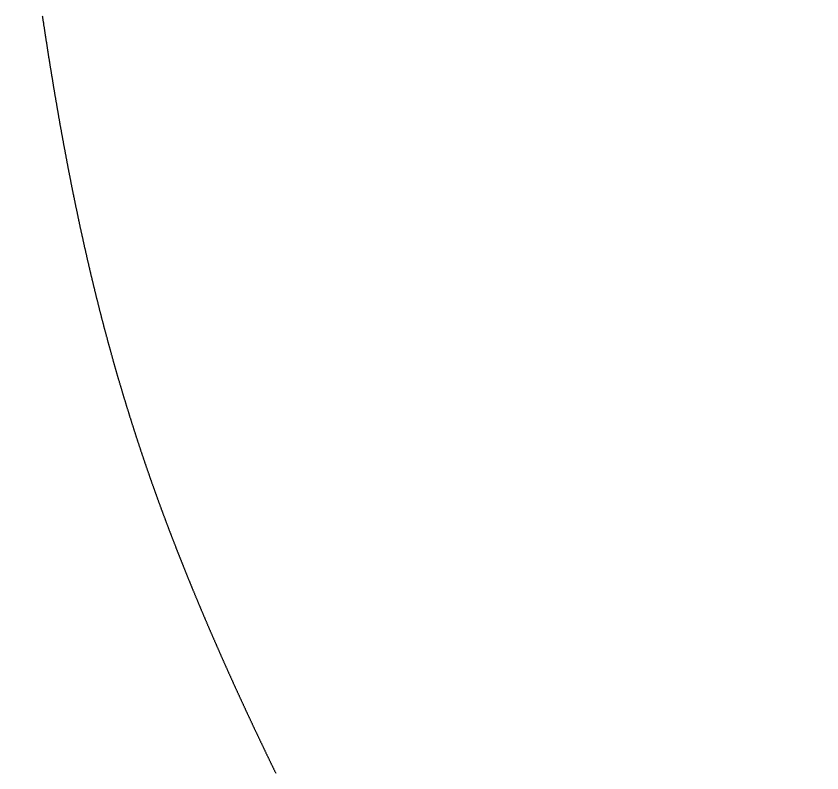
# Model space of a CAD drawing. Header units: millimetres. Extents: x 88 to 97873, y 32 to 55088.
# Drawn here: x 48740.425 to 48742.23, y 4952.36 to 4954.056 of the extents above; entities that cross this region are included whole.
import ezdxf

# ---------------------------------------------------------------- set-up
doc = ezdxf.new("R2010")
doc.units = ezdxf.units.MM
doc.header["$LTSCALE"] = 0.3

msp = doc.modelspace()

# ---------------------------------------------------------------- linework, layer by layer
msp.add_lwpolyline([(48740.4839, 4954.057), (48740.4841, 4954.0552), (48740.4844, 4954.0535), (48740.4846, 4954.0518), (48740.4849, 4954.0501), (48740.4851, 4954.0484), (48740.4854, 4954.0467), (48740.4857, 4954.045), (48740.4859, 4954.0433), (48740.4862, 4954.0415), (48740.4864, 4954.0398), (48740.4867, 4954.0381), (48740.4869, 4954.0364), (48740.4872, 4954.0347), (48740.4875, 4954.033), (48740.4877, 4954.0313), (48740.488, 4954.0296), (48740.4882, 4954.0279), (48740.4885, 4954.0262), (48740.4888, 4954.0245), (48740.489, 4954.0228), (48740.4893, 4954.0211), (48740.4895, 4954.0194), (48740.4898, 4954.0177), (48740.49, 4954.016), (48740.4903, 4954.0144), (48740.4906, 4954.0127), (48740.4908, 4954.011), (48740.4911, 4954.0093), (48740.4913, 4954.0076), (48740.4916, 4954.0059), (48740.4919, 4954.0042), (48740.4921, 4954.0025), (48740.4924, 4954.0009), (48740.4926, 4953.9992), (48740.4929, 4953.9975), (48740.4932, 4953.9958), (48740.4934, 4953.9942), (48740.4937, 4953.9925), (48740.4939, 4953.9908), (48740.4942, 4953.9891), (48740.4945, 4953.9875), (48740.4947, 4953.9858), (48740.495, 4953.9841), (48740.4953, 4953.9824), (48740.4955, 4953.9808), (48740.4958, 4953.9791), (48740.496, 4953.9774), (48740.4963, 4953.9758), (48740.4966, 4953.9741), (48740.4968, 4953.9724), (48740.4971, 4953.9708), (48740.4973, 4953.9691), (48740.4976, 4953.9675), (48740.4979, 4953.9658), (48740.4981, 4953.9641), (48740.4984, 4953.9625), (48740.4987, 4953.9608), (48740.4989, 4953.9592), (48740.4992, 4953.9575), (48740.4995, 4953.9559), (48740.4997, 4953.9542), (48740.5, 4953.9526), (48740.5002, 4953.9509), (48740.5005, 4953.9493), (48740.5008, 4953.9476), (48740.501, 4953.946), (48740.5013, 4953.9443), (48740.5016, 4953.9427), (48740.5018, 4953.9411), (48740.5021, 4953.9394), (48740.5024, 4953.9378), (48740.5026, 4953.9361), (48740.5029, 4953.9345), (48740.5032, 4953.9329), (48740.5034, 4953.9312), (48740.5037, 4953.9296), (48740.504, 4953.928), (48740.5042, 4953.9263), (48740.5045, 4953.9247), (48740.5048, 4953.9231), (48740.505, 4953.9214), (48740.5053, 4953.9198), (48740.5056, 4953.9182), (48740.5058, 4953.9165), (48740.5061, 4953.9149), (48740.5064, 4953.9133), (48740.5066, 4953.9117), (48740.5069, 4953.9101), (48740.5072, 4953.9084), (48740.5074, 4953.9068), (48740.5077, 4953.9052), (48740.508, 4953.9036), (48740.5082, 4953.902), (48740.5085, 4953.9003), (48740.5088, 4953.8987), (48740.509, 4953.8971), (48740.5093, 4953.8955), (48740.5096, 4953.8939), (48740.5099, 4953.8923), (48740.5101, 4953.8907), (48740.5104, 4953.8891), (48740.5107, 4953.8874), (48740.5109, 4953.8858), (48740.5112, 4953.8842), (48740.5115, 4953.8826), (48740.5117, 4953.881), (48740.512, 4953.8794), (48740.5123, 4953.8778), (48740.5126, 4953.8762), (48740.5128, 4953.8746), (48740.5131, 4953.873), (48740.5134, 4953.8714), (48740.5136, 4953.8698), (48740.5139, 4953.8682), (48740.5142, 4953.8666), (48740.5145, 4953.865), (48740.5147, 4953.8634), (48740.515, 4953.8619), (48740.5153, 4953.8603), (48740.5156, 4953.8587), (48740.5158, 4953.8571), (48740.5161, 4953.8555), (48740.5164, 4953.8539), (48740.5167, 4953.8523), (48740.5169, 4953.8507), (48740.5172, 4953.8492), (48740.5175, 4953.8476), (48740.5177, 4953.846), (48740.518, 4953.8444), (48740.5183, 4953.8428), (48740.5186, 4953.8412), (48740.5188, 4953.8397), (48740.5191, 4953.8381), (48740.5194, 4953.8365), (48740.5197, 4953.8349), (48740.5199, 4953.8334), (48740.5202, 4953.8318), (48740.5205, 4953.8302), (48740.5208, 4953.8287), (48740.5211, 4953.8271), (48740.5213, 4953.8255), (48740.5216, 4953.8239), (48740.5219, 4953.8224), (48740.5222, 4953.8208), (48740.5224, 4953.8192), (48740.5227, 4953.8177), (48740.523, 4953.8161), (48740.5233, 4953.8146), (48740.5235, 4953.813), (48740.5238, 4953.8114), (48740.5241, 4953.8099), (48740.5244, 4953.8083), (48740.5247, 4953.8068), (48740.5249, 4953.8052), (48740.5252, 4953.8036), (48740.5255, 4953.8021), (48740.5258, 4953.8005), (48740.5261, 4953.799), (48740.5263, 4953.7974), (48740.5266, 4953.7959), (48740.5269, 4953.7943), (48740.5272, 4953.7928), (48740.5275, 4953.7912), (48740.5277, 4953.7897), (48740.528, 4953.7881), (48740.5283, 4953.7866), (48740.5286, 4953.785), (48740.5289, 4953.7835), (48740.5291, 4953.782), (48740.5294, 4953.7804), (48740.5297, 4953.7789), (48740.53, 4953.7773), (48740.5303, 4953.7758), (48740.5306, 4953.7743), (48740.5308, 4953.7727), (48740.5311, 4953.7712), (48740.5314, 4953.7696), (48740.5317, 4953.7681), (48740.532, 4953.7666), (48740.5322, 4953.765), (48740.5325, 4953.7635), (48740.5328, 4953.762), (48740.5331, 4953.7604), (48740.5334, 4953.7589), (48740.5337, 4953.7574), (48740.534, 4953.7559), (48740.5342, 4953.7543), (48740.5345, 4953.7528), (48740.5348, 4953.7513), (48740.5351, 4953.7498), (48740.5354, 4953.7482), (48740.5357, 4953.7467), (48740.536, 4953.7452), (48740.5362, 4953.7437), (48740.5365, 4953.7422), (48740.5368, 4953.7406), (48740.5371, 4953.7391), (48740.5374, 4953.7376), (48740.5377, 4953.7361), (48740.538, 4953.7346), (48740.5382, 4953.7331), (48740.5385, 4953.7315), (48740.5388, 4953.73), (48740.5391, 4953.7285), (48740.5394, 4953.727), (48740.5397, 4953.7255), (48740.54, 4953.724), (48740.5403, 4953.7225), (48740.5406, 4953.721), (48740.5408, 4953.7195), (48740.5411, 4953.718), (48740.5414, 4953.7165), (48740.5417, 4953.7149), (48740.542, 4953.7134), (48740.5423, 4953.7119), (48740.5426, 4953.7104), (48740.5429, 4953.7089), (48740.5432, 4953.7074), (48740.5435, 4953.7059), (48740.5437, 4953.7044), (48740.544, 4953.7029), (48740.5443, 4953.7014), (48740.5446, 4953.7), (48740.5449, 4953.6985), (48740.5452, 4953.697), (48740.5455, 4953.6955), (48740.5458, 4953.694), (48740.5461, 4953.6925), (48740.5464, 4953.691), (48740.5467, 4953.6895), (48740.547, 4953.688), (48740.5473, 4953.6865), (48740.5475, 4953.685), (48740.5478, 4953.6836), (48740.5481, 4953.6821), (48740.5484, 4953.6806), (48740.5487, 4953.6791), (48740.549, 4953.6776), (48740.5493, 4953.6761), (48740.5496, 4953.6747), (48740.5499, 4953.6732), (48740.5502, 4953.6717), (48740.5505, 4953.6702), (48740.5508, 4953.6687), (48740.5511, 4953.6673), (48740.5514, 4953.6658), (48740.5517, 4953.6643), (48740.552, 4953.6628), (48740.5523, 4953.6614), (48740.5526, 4953.6599), (48740.5529, 4953.6584), (48740.5532, 4953.6569), (48740.5535, 4953.6555), (48740.5538, 4953.654), (48740.5541, 4953.6525), (48740.5544, 4953.6511), (48740.5547, 4953.6496), (48740.555, 4953.6481), (48740.5553, 4953.6467), (48740.5556, 4953.6452), (48740.5559, 4953.6437), (48740.5562, 4953.6423), (48740.5565, 4953.6408), (48740.5568, 4953.6393), (48740.5571, 4953.6379), (48740.5574, 4953.6364), (48740.5577, 4953.635), (48740.558, 4953.6335), (48740.5583, 4953.632), (48740.5586, 4953.6306), (48740.5589, 4953.6291), (48740.5592, 4953.6277), (48740.5595, 4953.6262), (48740.5598, 4953.6248), (48740.5601, 4953.6233), (48740.5604, 4953.6219), (48740.5607, 4953.6204), (48740.561, 4953.619), (48740.5613, 4953.6175), (48740.5616, 4953.6161), (48740.5619, 4953.6146), (48740.5622, 4953.6132), (48740.5625, 4953.6117), (48740.5628, 4953.6103), (48740.5631, 4953.6088), (48740.5634, 4953.6074), (48740.5637, 4953.6059), (48740.564, 4953.6045), (48740.5643, 4953.603), (48740.5646, 4953.6016), (48740.565, 4953.6001), (48740.5653, 4953.5987), (48740.5656, 4953.5973), (48740.5659, 4953.5958), (48740.5662, 4953.5944), (48740.5665, 4953.593), (48740.5668, 4953.5915), (48740.5671, 4953.5901), (48740.5674, 4953.5886), (48740.5677, 4953.5872), (48740.568, 4953.5858), (48740.5683, 4953.5843), (48740.5686, 4953.5829), (48740.569, 4953.5815), (48740.5693, 4953.58), (48740.5696, 4953.5786), (48740.5699, 4953.5772), (48740.5702, 4953.5758), (48740.5705, 4953.5743), (48740.5708, 4953.5729), (48740.5711, 4953.5715), (48740.5714, 4953.57), (48740.5718, 4953.5686), (48740.5721, 4953.5672), (48740.5724, 4953.5658), (48740.5727, 4953.5643), (48740.573, 4953.5629), (48740.5733, 4953.5615), (48740.5736, 4953.5601), (48740.5739, 4953.5587), (48740.5743, 4953.5572), (48740.5746, 4953.5558), (48740.5749, 4953.5544), (48740.5752, 4953.553), (48740.5755, 4953.5516), (48740.5758, 4953.5501), (48740.5761, 4953.5487), (48740.5765, 4953.5473), (48740.5768, 4953.5459), (48740.5771, 4953.5445), (48740.5774, 4953.5431), (48740.5777, 4953.5417), (48740.578, 4953.5402), (48740.5783, 4953.5388), (48740.5787, 4953.5374), (48740.579, 4953.536), (48740.5793, 4953.5346), (48740.5796, 4953.5332), (48740.5799, 4953.5318), (48740.5803, 4953.5304), (48740.5806, 4953.529), (48740.5809, 4953.5276), (48740.5812, 4953.5262), (48740.5815, 4953.5248), (48740.5818, 4953.5234), (48740.5822, 4953.522), (48740.5825, 4953.5205), (48740.5828, 4953.5191), (48740.5831, 4953.5177), (48740.5834, 4953.5163), (48740.5838, 4953.5149), (48740.5841, 4953.5135), (48740.5844, 4953.5121), (48740.5847, 4953.5107), (48740.5851, 4953.5094), (48740.5854, 4953.508), (48740.5857, 4953.5066), (48740.586, 4953.5052), (48740.5863, 4953.5038), (48740.5867, 4953.5024), (48740.587, 4953.501), (48740.5873, 4953.4996), (48740.5876, 4953.4982), (48740.588, 4953.4968), (48740.5883, 4953.4954), (48740.5886, 4953.494), (48740.5889, 4953.4926), (48740.5893, 4953.4912), (48740.5896, 4953.4899), (48740.5899, 4953.4885), (48740.5902, 4953.4871), (48740.5906, 4953.4857), (48740.5909, 4953.4843), (48740.5912, 4953.4829), (48740.5915, 4953.4815), (48740.5919, 4953.4802), (48740.5922, 4953.4788), (48740.5925, 4953.4774), (48740.5928, 4953.476), (48740.5932, 4953.4746), (48740.5935, 4953.4732), (48740.5938, 4953.4719), (48740.5942, 4953.4705), (48740.5945, 4953.4691), (48740.5948, 4953.4677), (48740.5951, 4953.4663), (48740.5955, 4953.465), (48740.5958, 4953.4636), (48740.5961, 4953.4622), (48740.5965, 4953.4608), (48740.5968, 4953.4595), (48740.5971, 4953.4581), (48740.5975, 4953.4567), (48740.5978, 4953.4553), (48740.5981, 4953.454), (48740.5985, 4953.4526), (48740.5988, 4953.4512), (48740.5991, 4953.4499), (48740.5995, 4953.4485), (48740.5998, 4953.4471), (48740.6001, 4953.4457), (48740.6005, 4953.4444), (48740.6008, 4953.443), (48740.6011, 4953.4416), (48740.6015, 4953.4403), (48740.6018, 4953.4389), (48740.6021, 4953.4375), (48740.6025, 4953.4362), (48740.6028, 4953.4348), (48740.6031, 4953.4334), (48740.6035, 4953.4321), (48740.6038, 4953.4307), (48740.6041, 4953.4294), (48740.6045, 4953.428), (48740.6048, 4953.4266), (48740.6052, 4953.4253), (48740.6055, 4953.4239), (48740.6058, 4953.4226), (48740.6062, 4953.4212), (48740.6065, 4953.4198), (48740.6069, 4953.4185), (48740.6072, 4953.4171), (48740.6075, 4953.4158), (48740.6079, 4953.4144), (48740.6082, 4953.4131), (48740.6085, 4953.4117), (48740.6089, 4953.4103), (48740.6092, 4953.409), (48740.6096, 4953.4076), (48740.6099, 4953.4063), (48740.6103, 4953.4049), (48740.6106, 4953.4036), (48740.6109, 4953.4022), (48740.6113, 4953.4009), (48740.6116, 4953.3995), (48740.612, 4953.3982), (48740.6123, 4953.3968), (48740.6127, 4953.3955), (48740.613, 4953.3941), (48740.6133, 4953.3928), (48740.6137, 4953.3914), (48740.614, 4953.3901), (48740.6144, 4953.3887), (48740.6147, 4953.3874), (48740.6151, 4953.3861), (48740.6154, 4953.3847), (48740.6158, 4953.3834), (48740.6161, 4953.382), (48740.6165, 4953.3807), (48740.6168, 4953.3793), (48740.6171, 4953.378), (48740.6175, 4953.3766), (48740.6178, 4953.3753), (48740.6182, 4953.374), (48740.6185, 4953.3726), (48740.6189, 4953.3713), (48740.6192, 4953.3699), (48740.6196, 4953.3686), (48740.6199, 4953.3673), (48740.6203, 4953.3659), (48740.6206, 4953.3646), (48740.621, 4953.3633), (48740.6213, 4953.3619), (48740.6217, 4953.3606), (48740.622, 4953.3593), (48740.6224, 4953.3579), (48740.6227, 4953.3566), (48740.6231, 4953.3553), (48740.6234, 4953.3539), (48740.6238, 4953.3526), (48740.6242, 4953.3513), (48740.6245, 4953.3499), (48740.6249, 4953.3486), (48740.6252, 4953.3473), (48740.6256, 4953.3459), (48740.6259, 4953.3446), (48740.6263, 4953.3433), (48740.6266, 4953.3419), (48740.627, 4953.3406), (48740.6273, 4953.3393), (48740.6277, 4953.338), (48740.6281, 4953.3366), (48740.6284, 4953.3353), (48740.6288, 4953.334), (48740.6291, 4953.3326), (48740.6295, 4953.3313), (48740.6298, 4953.33), (48740.6302, 4953.3287), (48740.6306, 4953.3274), (48740.6309, 4953.326), (48740.6313, 4953.3247), (48740.6316, 4953.3234), (48740.632, 4953.3221), (48740.6324, 4953.3207), (48740.6327, 4953.3194), (48740.6331, 4953.3181), (48740.6334, 4953.3168), (48740.6338, 4953.3155), (48740.6342, 4953.3141), (48740.6345, 4953.3128), (48740.6349, 4953.3115), (48740.6352, 4953.3102), (48740.6356, 4953.3089), (48740.636, 4953.3075), (48740.6363, 4953.3062), (48740.6367, 4953.3049), (48740.6371, 4953.3036), (48740.6374, 4953.3023), (48740.6378, 4953.301), (48740.6382, 4953.2996), (48740.6385, 4953.2983), (48740.6389, 4953.297), (48740.6393, 4953.2957), (48740.6396, 4953.2944), (48740.64, 4953.2931), (48740.6404, 4953.2918), (48740.6407, 4953.2905), (48740.6411, 4953.2891), (48740.6415, 4953.2878), (48740.6418, 4953.2865), (48740.6422, 4953.2852), (48740.6426, 4953.2839), (48740.6429, 4953.2826), (48740.6433, 4953.2813), (48740.6437, 4953.28), (48740.644, 4953.2787), (48740.6444, 4953.2774), (48740.6448, 4953.2761), (48740.6452, 4953.2747), (48740.6455, 4953.2734), (48740.6459, 4953.2721), (48740.6463, 4953.2708), (48740.6466, 4953.2695), (48740.647, 4953.2682), (48740.6474, 4953.2669), (48740.6478, 4953.2656), (48740.6481, 4953.2643), (48740.6485, 4953.263), (48740.6489, 4953.2617), (48740.6492, 4953.2604), (48740.6496, 4953.2591), (48740.65, 4953.2578), (48740.6504, 4953.2565), (48740.6507, 4953.2552), (48740.6511, 4953.2539), (48740.6515, 4953.2526), (48740.6519, 4953.2513), (48740.6523, 4953.25), (48740.6526, 4953.2487), (48740.653, 4953.2474), (48740.6534, 4953.2461), (48740.6538, 4953.2448), (48740.6541, 4953.2435), (48740.6545, 4953.2422), (48740.6549, 4953.2409), (48740.6553, 4953.2396), (48740.6557, 4953.2383), (48740.656, 4953.237), (48740.6564, 4953.2357), (48740.6568, 4953.2344), (48740.6572, 4953.2331), (48740.6576, 4953.2318), (48740.6579, 4953.2305), (48740.6583, 4953.2292), (48740.6587, 4953.2279), (48740.6591, 4953.2266), (48740.6595, 4953.2253), (48740.6599, 4953.2241), (48740.6602, 4953.2228), (48740.6606, 4953.2215), (48740.661, 4953.2202), (48740.6614, 4953.2189), (48740.6618, 4953.2176), (48740.6622, 4953.2163), (48740.6626, 4953.215), (48740.6629, 4953.2137), (48740.6633, 4953.2124), (48740.6637, 4953.2111), (48740.6641, 4953.2099), (48740.6645, 4953.2086), (48740.6649, 4953.2073), (48740.6653, 4953.206), (48740.6656, 4953.2047), (48740.666, 4953.2034), (48740.6664, 4953.2021), (48740.6668, 4953.2008), (48740.6672, 4953.1995), (48740.6676, 4953.1983), (48740.668, 4953.197), (48740.6684, 4953.1957), (48740.6688, 4953.1944), (48740.6692, 4953.1931), (48740.6695, 4953.1918), (48740.6699, 4953.1905), (48740.6703, 4953.1893), (48740.6707, 4953.188), (48740.6711, 4953.1867), (48740.6715, 4953.1854), (48740.6719, 4953.1841), (48740.6723, 4953.1828), (48740.6727, 4953.1816), (48740.6731, 4953.1803), (48740.6735, 4953.179), (48740.6739, 4953.1777), (48740.6743, 4953.1764), (48740.6747, 4953.1752), (48740.6751, 4953.1739), (48740.6755, 4953.1726), (48740.6759, 4953.1713), (48740.6763, 4953.17), (48740.6767, 4953.1687), (48740.6771, 4953.1675), (48740.6775, 4953.1662), (48740.6778, 4953.1649), (48740.6782, 4953.1636), (48740.6786, 4953.1624), (48740.679, 4953.1611), (48740.6794, 4953.1598), (48740.6798, 4953.1585), (48740.6802, 4953.1572), (48740.6807, 4953.156), (48740.6811, 4953.1547), (48740.6815, 4953.1534), (48740.6819, 4953.1521), (48740.6823, 4953.1509), (48740.6827, 4953.1496), (48740.6831, 4953.1483), (48740.6835, 4953.147), (48740.6839, 4953.1458), (48740.6843, 4953.1445), (48740.6847, 4953.1432), (48740.6851, 4953.1419), (48740.6855, 4953.1407), (48740.6859, 4953.1394), (48740.6863, 4953.1381), (48740.6867, 4953.1368), (48740.6871, 4953.1356), (48740.6875, 4953.1343), (48740.6879, 4953.133), (48740.6883, 4953.1317), (48740.6887, 4953.1305), (48740.6892, 4953.1292), (48740.6896, 4953.1279), (48740.69, 4953.1266), (48740.6904, 4953.1254), (48740.6908, 4953.1241), (48740.6912, 4953.1228), (48740.6916, 4953.1216), (48740.692, 4953.1203), (48740.6924, 4953.119), (48740.6928, 4953.1178), (48740.6933, 4953.1165), (48740.6937, 4953.1152), (48740.6941, 4953.1139), (48740.6945, 4953.1127), (48740.6949, 4953.1114), (48740.6953, 4953.1101), (48740.6957, 4953.1089), (48740.6962, 4953.1076), (48740.6966, 4953.1063), (48740.697, 4953.1051), (48740.6974, 4953.1038), (48740.6978, 4953.1025), (48740.6982, 4953.1013), (48740.6987, 4953.1), (48740.6991, 4953.0987), (48740.6995, 4953.0975), (48740.6999, 4953.0962), (48740.7003, 4953.0949), (48740.7007, 4953.0937), (48740.7012, 4953.0924), (48740.7016, 4953.0911), (48740.702, 4953.0899), (48740.7024, 4953.0886), (48740.7028, 4953.0873), (48740.7033, 4953.0861), (48740.7037, 4953.0848), (48740.7041, 4953.0835), (48740.7045, 4953.0823), (48740.7049, 4953.081), (48740.7054, 4953.0797), (48740.7058, 4953.0785), (48740.7062, 4953.0772), (48740.7066, 4953.0759), (48740.7071, 4953.0747), (48740.7075, 4953.0734), (48740.7079, 4953.0721), (48740.7083, 4953.0709), (48740.7088, 4953.0696), (48740.7092, 4953.0684), (48740.7096, 4953.0671), (48740.71, 4953.0658), (48740.7105, 4953.0646), (48740.7109, 4953.0633), (48740.7113, 4953.062), (48740.7118, 4953.0608), (48740.7122, 4953.0595), (48740.7126, 4953.0583), (48740.713, 4953.057), (48740.7135, 4953.0557), (48740.7139, 4953.0545), (48740.7143, 4953.0532), (48740.7148, 4953.0519), (48740.7152, 4953.0507), (48740.7156, 4953.0494), (48740.7161, 4953.0482), (48740.7165, 4953.0469), (48740.7169, 4953.0456), (48740.7174, 4953.0444), (48740.7178, 4953.0431), (48740.7182, 4953.0419), (48740.7187, 4953.0406), (48740.7191, 4953.0393), (48740.7195, 4953.0381), (48740.72, 4953.0368), (48740.7204, 4953.0356), (48740.7208, 4953.0343), (48740.7213, 4953.033), (48740.7217, 4953.0318), (48740.7222, 4953.0305), (48740.7226, 4953.0293), (48740.723, 4953.028), (48740.7235, 4953.0267), (48740.7239, 4953.0255), (48740.7243, 4953.0242), (48740.7248, 4953.023), (48740.7252, 4953.0217), (48740.7257, 4953.0204), (48740.7261, 4953.0192), (48740.7265, 4953.0179), (48740.727, 4953.0167), (48740.7274, 4953.0154), (48740.7279, 4953.0142), (48740.7283, 4953.0129), (48740.7288, 4953.0116), (48740.7292, 4953.0104), (48740.7296, 4953.0091), (48740.7301, 4953.0079), (48740.7305, 4953.0066), (48740.731, 4953.0054), (48740.7314, 4953.0041), (48740.7319, 4953.0028), (48740.7323, 4953.0016), (48740.7328, 4953.0003), (48740.7332, 4952.9991), (48740.7337, 4952.9978), (48740.7341, 4952.9966), (48740.7346, 4952.9953), (48740.735, 4952.994), (48740.7355, 4952.9928), (48740.7359, 4952.9915), (48740.7364, 4952.9903), (48740.7368, 4952.989), (48740.7373, 4952.9878), (48740.7377, 4952.9865), (48740.7382, 4952.9852), (48740.7386, 4952.984), (48740.7391, 4952.9827), (48740.7395, 4952.9815), (48740.74, 4952.9802), (48740.7404, 4952.979), (48740.7409, 4952.9777), (48740.7413, 4952.9764), (48740.7418, 4952.9752), (48740.7422, 4952.9739), (48740.7427, 4952.9727), (48740.7432, 4952.9714), (48740.7436, 4952.9702), (48740.7441, 4952.9689), (48740.7445, 4952.9677), (48740.745, 4952.9664), (48740.7454, 4952.9651), (48740.7459, 4952.9639), (48740.7464, 4952.9626), (48740.7468, 4952.9614), (48740.7473, 4952.9601), (48740.7477, 4952.9589), (48740.7482, 4952.9576), (48740.7487, 4952.9564), (48740.7491, 4952.9551), (48740.7496, 4952.9538), (48740.75, 4952.9526), (48740.7505, 4952.9513), (48740.751, 4952.9501), (48740.7514, 4952.9488), (48740.7519, 4952.9476), (48740.7524, 4952.9463), (48740.7528, 4952.9451), (48740.7533, 4952.9438), (48740.7537, 4952.9425), (48740.7542, 4952.9413), (48740.7547, 4952.94), (48740.7551, 4952.9388), (48740.7556, 4952.9375), (48740.7561, 4952.9363), (48740.7565, 4952.935), (48740.757, 4952.9338), (48740.7575, 4952.9325), (48740.758, 4952.9313), (48740.7584, 4952.93), (48740.7589, 4952.9287), (48740.7594, 4952.9275), (48740.7598, 4952.9262), (48740.7603, 4952.925), (48740.7608, 4952.9237), (48740.7612, 4952.9225), (48740.7617, 4952.9212), (48740.7622, 4952.92), (48740.7627, 4952.9187), (48740.7631, 4952.9175), (48740.7636, 4952.9162), (48740.7641, 4952.9149), (48740.7646, 4952.9137), (48740.765, 4952.9124), (48740.7655, 4952.9112), (48740.766, 4952.9099), (48740.7665, 4952.9087), (48740.7669, 4952.9074), (48740.7674, 4952.9062), (48740.7679, 4952.9049), (48740.7684, 4952.9037), (48740.7688, 4952.9024), (48740.7693, 4952.9011), (48740.7698, 4952.8999), (48740.7703, 4952.8986), (48740.7708, 4952.8974), (48740.7712, 4952.8961), (48740.7717, 4952.8949), (48740.7722, 4952.8936), (48740.7727, 4952.8924), (48740.7732, 4952.8911), (48740.7736, 4952.8899), (48740.7741, 4952.8886), (48740.7746, 4952.8874), (48740.7751, 4952.8861), (48740.7756, 4952.8849), (48740.776, 4952.8836), (48740.7765, 4952.8823), (48740.777, 4952.8811), (48740.7775, 4952.8798), (48740.778, 4952.8786), (48740.7785, 4952.8773), (48740.779, 4952.8761), (48740.7794, 4952.8748), (48740.7799, 4952.8736), (48740.7804, 4952.8723), (48740.7809, 4952.8711), (48740.7814, 4952.8698), (48740.7819, 4952.8686), (48740.7824, 4952.8673), (48740.7828, 4952.8661), (48740.7833, 4952.8648), (48740.7838, 4952.8636), (48740.7843, 4952.8623), (48740.7848, 4952.8611), (48740.7853, 4952.8598), (48740.7858, 4952.8586), (48740.7863, 4952.8573), (48740.7868, 4952.8561), (48740.7873, 4952.8548), (48740.7877, 4952.8535), (48740.7882, 4952.8523), (48740.7887, 4952.851), (48740.7892, 4952.8498), (48740.7897, 4952.8485), (48740.7902, 4952.8473), (48740.7907, 4952.846), (48740.7912, 4952.8448), (48740.7917, 4952.8435), (48740.7922, 4952.8423), (48740.7927, 4952.841), (48740.7932, 4952.8398), (48740.7937, 4952.8385), (48740.7942, 4952.8373), (48740.7947, 4952.836), (48740.7952, 4952.8348), (48740.7957, 4952.8335), (48740.7962, 4952.8323), (48740.7967, 4952.831), (48740.7971, 4952.8298), (48740.7976, 4952.8285), (48740.7981, 4952.8273), (48740.7986, 4952.826), (48740.7991, 4952.8248), (48740.7996, 4952.8235), (48740.8001, 4952.8223), (48740.8006, 4952.821), (48740.8011, 4952.8198), (48740.8016, 4952.8185), (48740.8021, 4952.8173), (48740.8026, 4952.816), (48740.8031, 4952.8148), (48740.8037, 4952.8135), (48740.8042, 4952.8123), (48740.8047, 4952.811), (48740.8052, 4952.8098), (48740.8057, 4952.8085), (48740.8062, 4952.8073), (48740.8067, 4952.8061), (48740.8072, 4952.8048), (48740.8077, 4952.8036), (48740.8082, 4952.8023), (48740.8087, 4952.8011), (48740.8092, 4952.7998), (48740.8097, 4952.7986), (48740.8102, 4952.7973), (48740.8107, 4952.7961), (48740.8112, 4952.7948), (48740.8117, 4952.7936), (48740.8122, 4952.7923), (48740.8127, 4952.7911), (48740.8133, 4952.7898), (48740.8138, 4952.7886), (48740.8143, 4952.7873), (48740.8148, 4952.7861), (48740.8153, 4952.7848), (48740.8158, 4952.7836), (48740.8163, 4952.7824), (48740.8168, 4952.7811), (48740.8173, 4952.7799), (48740.8178, 4952.7786), (48740.8184, 4952.7774), (48740.8189, 4952.7761), (48740.8194, 4952.7749), (48740.8199, 4952.7736), (48740.8204, 4952.7724), (48740.8209, 4952.7711), (48740.8214, 4952.7699), (48740.8219, 4952.7686), (48740.8225, 4952.7674), (48740.823, 4952.7662), (48740.8235, 4952.7649), (48740.824, 4952.7637), (48740.8245, 4952.7624), (48740.825, 4952.7612), (48740.8255, 4952.7599), (48740.8261, 4952.7587), (48740.8266, 4952.7574), (48740.8271, 4952.7562), (48740.8276, 4952.755), (48740.8281, 4952.7537), (48740.8286, 4952.7525), (48740.8292, 4952.7512), (48740.8297, 4952.75), (48740.8302, 4952.7487), (48740.8307, 4952.7475), (48740.8312, 4952.7463), (48740.8317, 4952.745), (48740.8323, 4952.7438), (48740.8328, 4952.7425), (48740.8333, 4952.7413), (48740.8338, 4952.74), (48740.8343, 4952.7388), (48740.8349, 4952.7376), (48740.8354, 4952.7363), (48740.8359, 4952.7351), (48740.8364, 4952.7338), (48740.837, 4952.7326), (48740.8375, 4952.7313), (48740.838, 4952.7301), (48740.8385, 4952.7289), (48740.839, 4952.7276), (48740.8396, 4952.7264), (48740.8401, 4952.7251), (48740.8406, 4952.7239), (48740.8411, 4952.7227), (48740.8417, 4952.7214), (48740.8422, 4952.7202), (48740.8427, 4952.7189), (48740.8432, 4952.7177), (48740.8438, 4952.7165), (48740.8443, 4952.7152), (48740.8448, 4952.714), (48740.8453, 4952.7127), (48740.8459, 4952.7115), (48740.8464, 4952.7103), (48740.8469, 4952.709), (48740.8474, 4952.7078), (48740.848, 4952.7065), (48740.8485, 4952.7053), (48740.849, 4952.7041), (48740.8496, 4952.7028), (48740.8501, 4952.7016), (48740.8506, 4952.7003), (48740.8511, 4952.6991), (48740.8517, 4952.6979), (48740.8522, 4952.6966), (48740.8527, 4952.6954), (48740.8533, 4952.6942), (48740.8538, 4952.6929), (48740.8543, 4952.6917), (48740.8548, 4952.6904), (48740.8554, 4952.6892), (48740.8559, 4952.688), (48740.8564, 4952.6867), (48740.857, 4952.6855), (48740.8575, 4952.6843), (48740.858, 4952.683), (48740.8586, 4952.6818), (48740.8591, 4952.6805), (48740.8596, 4952.6793), (48740.8602, 4952.6781), (48740.8607, 4952.6768), (48740.8612, 4952.6756), (48740.8618, 4952.6744), (48740.8623, 4952.6731), (48740.8628, 4952.6719), (48740.8634, 4952.6707), (48740.8639, 4952.6694), (48740.8644, 4952.6682), (48740.865, 4952.667), (48740.8655, 4952.6657), (48740.866, 4952.6645), (48740.8666, 4952.6633), (48740.8671, 4952.662), (48740.8677, 4952.6608), (48740.8682, 4952.6596), (48740.8687, 4952.6583), (48740.8693, 4952.6571), (48740.8698, 4952.6559), (48740.8703, 4952.6546), (48740.8709, 4952.6534), (48740.8714, 4952.6522), (48740.872, 4952.6509), (48740.8725, 4952.6497), (48740.873, 4952.6485), (48740.8736, 4952.6472), (48740.8741, 4952.646), (48740.8747, 4952.6448), (48740.8752, 4952.6435), (48740.8757, 4952.6423), (48740.8763, 4952.6411), (48740.8768, 4952.6398), (48740.8774, 4952.6386), (48740.8779, 4952.6374), (48740.8784, 4952.6362), (48740.879, 4952.6349), (48740.8795, 4952.6337), (48740.8801, 4952.6325), (48740.8806, 4952.6312), (48740.8811, 4952.63), (48740.8817, 4952.6288), (48740.8822, 4952.6275), (48740.8828, 4952.6263), (48740.8833, 4952.6251), (48740.8839, 4952.6239), (48740.8844, 4952.6226), (48740.8849, 4952.6214), (48740.8855, 4952.6202), (48740.886, 4952.6189), (48740.8866, 4952.6177), (48740.8871, 4952.6165), (48740.8877, 4952.6153), (48740.8882, 4952.614), (48740.8888, 4952.6128), (48740.8893, 4952.6116), (48740.8898, 4952.6104), (48740.8904, 4952.6091), (48740.8909, 4952.6079), (48740.8915, 4952.6067), (48740.892, 4952.6055), (48740.8926, 4952.6042), (48740.8931, 4952.603), (48740.8937, 4952.6018), (48740.8942, 4952.6006), (48740.8948, 4952.5993), (48740.8953, 4952.5981), (48740.8959, 4952.5969), (48740.8964, 4952.5957), (48740.897, 4952.5944), (48740.8975, 4952.5932), (48740.8981, 4952.592), (48740.8986, 4952.5908), (48740.8991, 4952.5895), (48740.8997, 4952.5883), (48740.9002, 4952.5871), (48740.9008, 4952.5859), (48740.9013, 4952.5846), (48740.9019, 4952.5834), (48740.9024, 4952.5822), (48740.903, 4952.581), (48740.9035, 4952.5798), (48740.9041, 4952.5785), (48740.9046, 4952.5773), (48740.9052, 4952.5761), (48740.9058, 4952.5749), (48740.9063, 4952.5736), (48740.9069, 4952.5724), (48740.9074, 4952.5712), (48740.908, 4952.57), (48740.9085, 4952.5688), (48740.9091, 4952.5675), (48740.9096, 4952.5663), (48740.9102, 4952.5651), (48740.9107, 4952.5639), (48740.9113, 4952.5627), (48740.9118, 4952.5614), (48740.9124, 4952.5602), (48740.9129, 4952.559), (48740.9135, 4952.5578), (48740.914, 4952.5566), (48740.9146, 4952.5554), (48740.9151, 4952.5541), (48740.9157, 4952.5529), (48740.9163, 4952.5517), (48740.9168, 4952.5505), (48740.9174, 4952.5493), (48740.9179, 4952.5481), (48740.9185, 4952.5468), (48740.919, 4952.5456), (48740.9196, 4952.5444), (48740.9201, 4952.5432), (48740.9207, 4952.542), (48740.9213, 4952.5408), (48740.9218, 4952.5395), (48740.9224, 4952.5383), (48740.9229, 4952.5371), (48740.9235, 4952.5359), (48740.924, 4952.5347), (48740.9246, 4952.5335), (48740.9251, 4952.5323), (48740.9257, 4952.531), (48740.9263, 4952.5298), (48740.9268, 4952.5286), (48740.9274, 4952.5274), (48740.9279, 4952.5262), (48740.9285, 4952.525), (48740.9291, 4952.5238), (48740.9296, 4952.5226), (48740.9302, 4952.5213), (48740.9307, 4952.5201), (48740.9313, 4952.5189), (48740.9318, 4952.5177), (48740.9324, 4952.5165), (48740.933, 4952.5153), (48740.9335, 4952.5141), (48740.9341, 4952.5129), (48740.9346, 4952.5117), (48740.9352, 4952.5104), (48740.9358, 4952.5092), (48740.9363, 4952.508), (48740.9369, 4952.5068), (48740.9374, 4952.5056), (48740.938, 4952.5044), (48740.9386, 4952.5032), (48740.9391, 4952.502), (48740.9397, 4952.5008), (48740.9402, 4952.4996), (48740.9408, 4952.4984), (48740.9414, 4952.4972), (48740.9419, 4952.4959), (48740.9425, 4952.4947), (48740.9431, 4952.4935), (48740.9436, 4952.4923), (48740.9442, 4952.4911), (48740.9447, 4952.4899), (48740.9453, 4952.4887), (48740.9459, 4952.4875), (48740.9464, 4952.4863), (48740.947, 4952.4851), (48740.9476, 4952.4839), (48740.9481, 4952.4827), (48740.9487, 4952.4815), (48740.9492, 4952.4803), (48740.9498, 4952.4791), (48740.9504, 4952.4779), (48740.9509, 4952.4767), (48740.9515, 4952.4755), (48740.9521, 4952.4743), (48740.9526, 4952.4731), (48740.9532, 4952.4719), (48740.9538, 4952.4707), (48740.9543, 4952.4695), (48740.9549, 4952.4683), (48740.9555, 4952.467), (48740.956, 4952.4658), (48740.9566, 4952.4646), (48740.9571, 4952.4634), (48740.9577, 4952.4622), (48740.9583, 4952.461), (48740.9588, 4952.4598), (48740.9594, 4952.4586), (48740.96, 4952.4574), (48740.9605, 4952.4562), (48740.9611, 4952.455), (48740.9617, 4952.4539), (48740.9622, 4952.4527), (48740.9628, 4952.4515), (48740.9634, 4952.4503), (48740.9639, 4952.4491), (48740.9645, 4952.4479), (48740.9651, 4952.4467), (48740.9656, 4952.4455), (48740.9662, 4952.4443), (48740.9668, 4952.4431), (48740.9673, 4952.4419), (48740.9679, 4952.4407), (48740.9685, 4952.4395), (48740.969, 4952.4383), (48740.9696, 4952.4371), (48740.9702, 4952.4359), (48740.9707, 4952.4347), (48740.9713, 4952.4335), (48740.9719, 4952.4323), (48740.9724, 4952.4311), (48740.973, 4952.4299), (48740.9736, 4952.4287), (48740.9741, 4952.4275), (48740.9747, 4952.4264), (48740.9753, 4952.4252), (48740.9759, 4952.424), (48740.9764, 4952.4228), (48740.977, 4952.4216), (48740.9776, 4952.4204), (48740.9781, 4952.4192), (48740.9787, 4952.418), (48740.9793, 4952.4168), (48740.9798, 4952.4156), (48740.9804, 4952.4144), (48740.981, 4952.4133), (48740.9815, 4952.4121), (48740.9821, 4952.4109), (48740.9827, 4952.4097), (48740.9833, 4952.4085), (48740.9838, 4952.4073), (48740.9844, 4952.4061), (48740.985, 4952.4049), (48740.9855, 4952.4037), (48740.9861, 4952.4026), (48740.9867, 4952.4014), (48740.9872, 4952.4002), (48740.9878, 4952.399), (48740.9884, 4952.3978), (48740.989, 4952.3966), (48740.9895, 4952.3954), (48740.9901, 4952.3943), (48740.9907, 4952.3931), (48740.9912, 4952.3919), (48740.9918, 4952.3907), (48740.9924, 4952.3895), (48740.9929, 4952.3883), (48740.9935, 4952.3872), (48740.9941, 4952.386), (48740.9947, 4952.3848), (48740.9952, 4952.3836), (48740.9958, 4952.3824), (48740.9964, 4952.3812), (48740.9969, 4952.3801), (48740.9975, 4952.3789), (48740.9981, 4952.3777), (48740.9987, 4952.3765), (48740.9992, 4952.3753), (48740.9998, 4952.3742), (48741.0004, 4952.373), (48741.001, 4952.3718), (48741.0015, 4952.3706), (48741.0021, 4952.3694), (48741.0027, 4952.3683), (48741.0032, 4952.3671), (48741.0038, 4952.3659), (48741.0044, 4952.3647), (48741.005, 4952.3635), (48741.0055, 4952.3624), (48741.0061, 4952.3612), (48741.0067, 4952.36)])
for radius in [18.5479, 14.363, 11.4141]:
    msp.add_circle((48744.9806, 4962.2533), radius)

doc.saveas('drawing.dxf')
